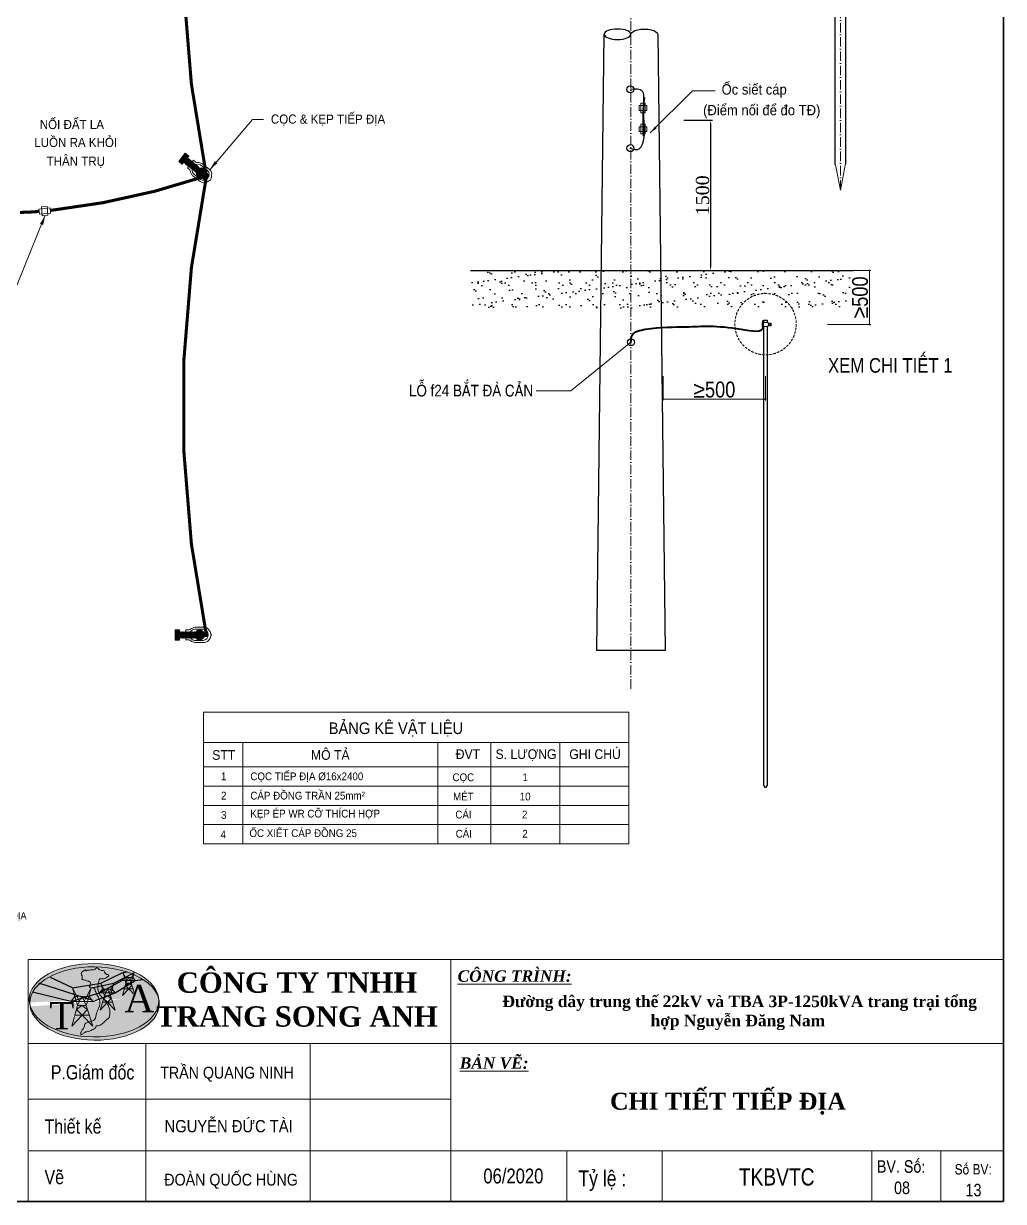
# Model space of a CAD drawing. Header units: millimetres. Extents: x 330554 to 656471, y 11007 to 130943.
# Drawn here: x 492492 to 499895, y 93113 to 102014 of the extents above; entities that cross this region are included whole.
import ezdxf
from ezdxf.enums import TextEntityAlignment as Align

# ---------------------------------------------------------------- set-up
doc = ezdxf.new("R2010")
doc.units = ezdxf.units.MM
doc.header["$LTSCALE"] = 6
for name, pattern in [('ACAD_ISO10W100', [18, 12, -3, 0, -3]), ('DASHED', [19.05, 12.7, -6.35]), ('HIDDEN2', [4.7625, 3.175, -1.5875])]:
    doc.linetypes.add(name, pattern=pattern)
for name, color, linetype, lineweight in [('BOTDIA', 10, 'Continuous', 20), ('Co ban', 3, 'Continuous', 13), ('DIM', 4, 'Continuous', 13), ('Duong day', 5, 'Continuous', 30), ('Duongcoban', 4, 'Continuous', 30), ('Hatch', 250, 'Continuous', 13), ('Khung', 7, 'Continuous', 20), ('Khung ten', 7, 'Continuous', 20), ('Net dam', 1, 'Continuous', 18), ('Netcoban', 4, 'Continuous', 25), ('Netkhuat2', 3, 'HIDDEN2', 15), ('Netlon', 5, 'Continuous', 40), ('netlonkhungten', 32, 'Continuous', 35), ('Nettim', 1, 'ACAD_ISO10W100', 5), ('Netvua', 3, 'Continuous', 20), ('Text', 7, 'Continuous', 13)]:
    doc.layers.add(name, color=color, linetype=linetype, lineweight=lineweight)
doc.layers.add('Nen', color=7, linetype='Continuous')
doc.styles.add('ktenBCKT_6o$0$VN', font='arial.ttf')
doc.styles.get("Standard").update_dxf_attribs({"font": 'VHELVCN.TTF', "height": 120})
doc.styles.add('Times New Roman', font='times.ttf')
doc.styles.add('VN', font='VHELVEN.TTF')
doc.styles.add('VNI-HELVE', font='VHELVEN.TTF', dxfattribs={"width": 0.9})
doc.styles.add('Vni-helvecondense', font='VHELVCN.TTF')
doc.styles.add('VNI-Time', font='VTIMESN.TTF', dxfattribs={"width": 0.9})
doc.dimstyles.new('D50', dxfattribs={"dimtxt": 60, "dimasz": 75, "dimexe": 30, "dimexo": 50, "dimgap": 25, "dimtad": 1, "dimdec": 0, "dimdsep": 46, "dimtxsty": 'VNI-HELVE', "dimcen": 0, "dimclrd": 256, "dimclre": 256, "dimclrt": 7, "dimadec": 0, "dimazin": 0, "dimtfac": 1, "dimtdec": 0, "dimtmove": 1, "dimatfit": 3, "dimfxl": 1, "dimtolj": 1, "dimtzin": 0, "dimlwd": -1, "dimlwe": -1, "dimarcsym": 0})
doc.dimstyles.new('ISO-20', dxfattribs={"dimtxt": 35, "dimasz": 10, "dimexe": 10, "dimexo": 20, "dimgap": 10, "dimtad": 1, "dimtoh": 1, "dimdec": 0, "dimrnd": 1, "dimtxsty": 'Standard', "dimblk": 'OBLIQUE', "dimcen": 2.5, "dimclrd": 7, "dimclre": 7, "dimclrt": 7, "dimadec": 0, "dimazin": 0, "dimtfac": 1, "dimtdec": 0, "dimtmove": 0, "dimatfit": 3, "dimfxl": 1, "dimlwd": 0, "dimlwe": 0, "dimarcsym": 0})
doc.dimstyles.new('ISO-5', dxfattribs={"dimtxt": 6, "dimasz": 15, "dimexe": 15, "dimexo": 15, "dimgap": 10, "dimtad": 1, "dimtoh": 1, "dimdec": 1, "dimlfac": 0.166667, "dimtxsty": 'Standard', "dimcen": 25, "dimclrd": 7, "dimclre": 7, "dimadec": 0, "dimazin": 0, "dimtfac": 1, "dimtdec": 1, "dimtmove": 0, "dimatfit": 3, "dimfxl": 1, "dimlwd": 0, "dimlwe": 0, "dimarcsym": 0})

# ---------------------------------------------------------------- blocks, each defined once
blk = doc.blocks.new('_Oblique')
at = {"color": 0, "lineweight": -2}
blk.add_line((-0.5, -0.5), (0.5, 0.5), dxfattribs=at)
blk = doc.blocks.new('*D283')
at = {"layer": 'Defpoints', "color": 0, "transparency": 16777216}
for p in [(498575.2, 100148.1), (498545.4, 99740.5), (498883.7, 99740.5)]:
    blk.add_point(p, dxfattribs=at)
at = {"layer": 'Netvua', "color": 7, "lineweight": 0, "transparency": 16777216}
for p, q in [((498595.2, 100148.1), (498893.7, 100148.1)), ((498883.7, 100148.1), (498883.7, 99740.5)), ((498565.4, 99740.5), (498893.7, 99740.5))]:
    blk.add_line(p, q, dxfattribs=at)
at = {"layer": 'Netvua', "color": 7, "lineweight": 0, "transparency": 16777216, "xscale": 10, "yscale": 10, "zscale": 10}
for p, rotation in [((498883.7, 100148.1), 90), ((498883.7, 99740.5), 270)]:
    blk.add_blockref('_Oblique', p, dxfattribs=dict(at, rotation=rotation))
at = {"layer": 'Netvua', "color": 7, "transparency": 16777216, "insert": (498812.4, 99944.3), "char_height": 120, "attachment_point": 5, "rotation": 90}
blk.add_mtext('{\\fSymbol|b0|i0|c2|p16;³}500', dxfattribs=at)
blk = doc.blocks.new('*D284')
at = {"layer": 'Defpoints', "color": 0, "transparency": 16777216}
for p in [(497324.4, 99370.2), (498097.5, 99370.2), (498097.5, 99175.9)]:
    blk.add_point(p, dxfattribs=at)
at = {"layer": 'Netvua', "color": 7, "lineweight": 0, "transparency": 16777216}
for p, q in [((497324.4, 99350.2), (497324.4, 99165.9)), ((498097.5, 99350.2), (498097.5, 99165.9)), ((497324.4, 99175.9), (498097.5, 99175.9))]:
    blk.add_line(p, q, dxfattribs=at)
at = {"layer": 'Netvua', "color": 7, "lineweight": 0, "transparency": 16777216, "xscale": 10, "yscale": 10, "zscale": 10, "rotation": 180}
blk.add_blockref('_Oblique', (497324.4, 99175.9), dxfattribs=at)
at = {"layer": 'Netvua', "color": 7, "lineweight": 0, "transparency": 16777216, "xscale": 10, "yscale": 10, "zscale": 10}
blk.add_blockref('_Oblique', (498097.5, 99175.9), dxfattribs=at)
at = {"layer": 'Netvua', "color": 7, "transparency": 16777216, "insert": (497711, 99247.2), "char_height": 120, "attachment_point": 5}
blk.add_mtext('{\\fSymbol|b0|i0|c2|p16;³}500', dxfattribs=at)
blk = doc.blocks.new('COTLOGO')
at = {"layer": 'Khung'}
for p, q in [((31212.1, 146981.8), (31220.3, 146966)), ((31216.6, 146966), (31212.1, 146981.8)), ((31238.4, 146966.1), (31246.5, 146981.8)), ((31246.5, 146981.8), (31242.1, 146966.5)), ((31246.5, 146981.8), (31242.1, 146966.5)), ((31209, 146956.8), (31216.6, 146966)), ((31219.3, 146956.8), (31209, 146956.8)), ((31220.3, 146966), (31216.6, 146966)), ((31219.3, 146956.8), (31216.6, 146966)), ((31225, 146956.8), (31219.3, 146956.8)), ((31221.5, 146949), (31219.3, 146956.8)), ((31220.3, 146966), (31238.6, 146966.4)), ((31220.3, 146966), (31225, 146956.8)), ((31229.3, 146966.2), (31221.5, 146949)), ((31225, 146956.8), (31233.6, 146956.8)), ((31237.1, 146949), (31229.3, 146966.2)), ((31233.6, 146956.8), (31238.4, 146966.1)), ((31233.6, 146956.8), (31239.3, 146956.8)), ((31239.3, 146956.8), (31237.1, 146949)), ((31238.6, 146966.4), (31242.1, 146966.5)), ((31242.1, 146966.5), (31239.3, 146956.8)), ((31249.6, 146956.8), (31239.3, 146956.8)), ((31242.1, 146966.5), (31249.6, 146956.8)), ((31221.5, 146949), (31210.6, 146911.5)), ((31229.3, 146949), (31219.3, 146941.7)), ((31219.3, 146941.7), (31229.7, 146931.8)), ((31237.1, 146949), (31221.5, 146949)), ((31239.4, 146942.1), (31229.3, 146949)), ((31229.7, 146931.8), (31239.4, 146942.1)), ((31249.6, 146911.5), (31237.1, 146949)), ((31210.6, 146911.5), (31229.7, 146931.8)), ((31216.5, 146931.8), (31242.8, 146931.8)), ((31229.7, 146931.8), (31249.6, 146911.5))]:
    blk.add_line(p, q, dxfattribs=at)
blk.add_lwpolyline([(31237.1, 146949), (31229.3, 146966.2), (31221.5, 146949)], dxfattribs=at)
blk = doc.blocks.new('LOGOTRANGSONGANH')
at = {"layer": 'Duongcoban'}
h = blk.add_hatch(color=2, dxfattribs=at)
edge = h.paths.add_edge_path()
edge.add_ellipse((31307.7, 148603.9), major_axis=(-401.5, 4.4), ratio=0.565575, start_angle=-176.76663, end_angle=8.26912)
edge.add_line((30908.8, 148589.6), (30909.5, 148589.8))
edge.add_ellipse((31311, 148584), major_axis=(-401.5, 4.4), ratio=0.565575, start_angle=235.14402, end_angle=359.62254, ccw=False)
edge.add_line((31542.5, 148767.8), (31555.4, 148774.6))
edge.add_line((31555.4, 148774.6), (31556.7, 148777))
edge.add_line((31556.7, 148777), (31552.8, 148763.5))
edge.add_ellipse((31311, 148584), major_axis=(-401.5, 4.4), ratio=0.565575, start_angle=188.26912, end_angle=233.32082, ccw=False)
at = {"layer": 'Khung ten'}
h = blk.add_hatch(color=256, dxfattribs=at)
edge = h.paths.add_edge_path()
edge.add_ellipse((31311, 148584), major_axis=(-401.5, 4.4), ratio=0.565575, start_angle=188.26912, end_angle=359.62254, ccw=False)
edge.add_ellipse((31307.7, 148603.9), major_axis=(-401.5, 4.4), ratio=0.565575, start_angle=-176.76663, end_angle=8.26912)
edge.add_line((30908.8, 148589.6), (30909.5, 148589.8))
h = blk.add_hatch(color=256, dxfattribs=at)
edge = h.paths.add_edge_path()
edge.add_ellipse((31307.7, 148603.9), major_axis=(-401.5, 4.4), ratio=0.565575, start_angle=8.26912, end_angle=183.23337, ccw=False)
edge.add_ellipse((31311, 148584), major_axis=(-401.5, 4.4), ratio=0.565575, start_angle=3.23337, end_angle=188.26912)
h = blk.add_hatch(color=256, dxfattribs=at)
edge = h.paths.add_edge_path()
edge.add_ellipse((31307.7, 148603.9), major_axis=(-401.5, 4.4), ratio=0.565575, start_angle=8.26912, end_angle=183.23337, ccw=False)
edge.add_ellipse((31311, 148584), major_axis=(-401.5, 4.4), ratio=0.565575, start_angle=3.23337, end_angle=188.26912)
at = {"layer": 'Text'}
h = blk.add_hatch(color=256, dxfattribs=at)
h.set_gradient(color1=(0, 0, 255), one_color=1, tint=1)
edge = h.paths.add_edge_path()
edge.add_ellipse((31307.7, 148603.9), major_axis=(-401.5, 4.4), ratio=0.565575, start_angle=-176.76663, end_angle=8.26912)
edge.add_line((30908.8, 148589.6), (30909.5, 148589.8))
edge.add_ellipse((31311, 148584), major_axis=(-401.5, 4.4), ratio=0.565575, start_angle=235.14402, end_angle=359.62254, ccw=False)
edge.add_line((31542.5, 148767.8), (31555.4, 148774.6))
edge.add_line((31555.4, 148774.6), (31556.7, 148777))
edge.add_line((31556.7, 148777), (31552.8, 148763.5))
edge.add_ellipse((31311, 148584), major_axis=(-401.5, 4.4), ratio=0.565575, start_angle=188.26912, end_angle=233.32082, ccw=False)
edge = h.paths.add_edge_path()
edge.add_ellipse((31311, 148584), major_axis=(-401.5, 4.4), ratio=0.565575, start_angle=3.23337, end_angle=188.26912)
edge.add_ellipse((31307.7, 148603.9), major_axis=(-401.5, 4.4), ratio=0.565575, start_angle=8.26912, end_angle=183.23337, ccw=False)
h = blk.add_hatch(color=256, dxfattribs=at)
edge = h.paths.add_edge_path()
edge.add_spline(control_points=[(31279.9, 148791.4), (31283.4, 148791.8), (31295.3, 148793), (31313.1, 148790.9), (31323.4, 148810.8), (31337.4, 148796.4), (31350.8, 148787.1), (31371.9, 148791.4), (31374.9, 148771.1), (31385.9, 148763.4), (31413.3, 148762.3), (31371.5, 148729.4), (31343.7, 148741.8), (31332.6, 148703.2), (31327.1, 148670.8), (31343.4, 148638.6), (31359.3, 148619.3), (31378.1, 148601.9), (31395.9, 148574.6), (31407.7, 148541.4), (31408, 148495.7), (31374.7, 148474.5), (31353.3, 148453.3), (31335.3, 148442.5), (31318.6, 148447.2), (31320.8, 148426.5), (31298.6, 148424.6), (31285.2, 148413.6), (31273.9, 148411.1), (31264.6, 148408.4), (31254.7, 148408.1), (31243.9, 148400.6), (31237, 148393.9), (31223.3, 148386.5), (31227.5, 148398.4), (31225.2, 148405), (31230.4, 148409.7), (31231.6, 148422.1), (31250.3, 148432), (31246.5, 148457.6), (31270.8, 148467.7), (31291, 148473.3), (31320.7, 148486.8), (31319.7, 148524.4), (31341.9, 148559.4), (31348.7, 148603.4), (31326, 148635.2), (31316.7, 148659.3), (31308.4, 148685.3), (31269.6, 148678.7), (31287.9, 148696.8), (31287.8, 148710.2), (31280.9, 148721.7), (31266.5, 148721.2), (31255, 148730.6), (31227.7, 148731.3), (31240.1, 148753.8), (31222.9, 148768.5), (31235, 148781.8), (31243.7, 148784.8), (31248.4, 148791.4), (31256.5, 148792.8), (31258.4, 148783.2), (31263.4, 148790.3), (31270.6, 148791.3), (31276.6, 148791.4), (31279.9, 148791.4)], knot_values=[0, 0, 0, 0, 10.773567, 36.453253, 45.467944, 66.304528, 75.394476, 97.72162, 113.438285, 125.691122, 137.561709, 178.241766, 199.70113, 215.454863, 279.050772, 301.404412, 320.192795, 354.292474, 377.700084, 416.933464, 461.046809, 499.368775, 526.36929, 553.493597, 559.326846, 568.25424, 596.840814, 609.577735, 620.601304, 630.959304, 638.68193, 649.840298, 667.688051, 673.556752, 684.49326, 689.149317, 694.14707, 702.739777, 724.96225, 747.389868, 765.56329, 794.088827, 815.415753, 854.767285, 890.123291, 942.363889, 973.99518, 1003.178887, 1022.105113, 1049.27204, 1062.832724, 1076.02929, 1089.833819, 1096.09008, 1116.705884, 1137.436129, 1150.673139, 1174.702872, 1185.098835, 1197.262798, 1201.670622, 1209.468078, 1215.08546, 1219.532908, 1227.492771, 1237.449043, 1237.449043, 1237.449043, 1237.449043], degree=3, periodic=0)
at = {"color": 7}
blk.add_line((31487.9, 148776.7), (31513.4, 148779.4), dxfattribs=at)
at = {"layer": 'Duongcoban', "color": 2}
for p, q in [((31174.4, 148681.3), (31037.8, 148745.7)), ((31350.2, 148709.8), (31487, 148777)), ((31431.5, 148709.8), (31555.4, 148774.6)), ((31563, 148726.3), (31608.3, 148733.1)), ((31299.6, 148601.7), (30966.6, 148709.8)), ((31174.6, 148681.4), (31350.2, 148709.8)), ((31290.7, 148681.4), (31431.5, 148709.8)), ((31342.8, 148650.6), (31480.7, 148726.3)), ((31438.9, 148650.6), (31563, 148726.3)), ((31164.1, 148596.9), (30927.1, 148654.6)), ((31164.1, 148596.9), (31342.8, 148650.6)), ((31301.3, 148596.9), (31438.9, 148650.6))]:
    blk.add_line(p, q, dxfattribs=at)
at = {"layer": 'Text', "extrusion": (0, 0, -1)}
for centre in [(31307.7, 148603.9), (31311, 148584)]:
    blk.add_ellipse(centre, major_axis=(-401.5, 4.4), ratio=0.565575, dxfattribs=at)
at = {"layer": 'Text'}
blk.add_spline([(31279.9, 148791.4), (31290.6, 148792.2), (31315.7, 148797.8), (31321.7, 148804.6), (31340.1, 148794.9), (31347.9, 148790.2), (31369.8, 148785.5), (31377, 148771.6), (31386.9, 148764.4), (31398.5, 148761.6), (31366.2, 148736.9), (31344.7, 148736), (31338.1, 148721.7), (31334.8, 148658.2), (31344.7, 148638.2), (31356.3, 148623.4), (31379.5, 148598.4), (31392.4, 148578.8), (31405.1, 148541.8), (31400.7, 148497.9), (31372.9, 148471.5), (31352.4, 148454), (31326.7, 148445.2), (31320.9, 148445.5), (31318.8, 148436.8), (31295.3, 148420.6), (31284.3, 148414.1), (31273.7, 148410.9), (31263.6, 148408.7), (31256, 148407.5), (31246.3, 148402), (31232, 148391.3), (31226.5, 148389.2), (31226.4, 148400.1), (31226.2, 148404.8), (31228.9, 148408.9), (31231.9, 148417), (31245.7, 148434.4), (31251.4, 148456.1), (31266.8, 148465.7), (31293.7, 148475), (31312.1, 148485.9), (31323.5, 148523.5), (31337.3, 148556.1), (31341.5, 148608.2), (31326.9, 148636.2), (31315.6, 148663.2), (31305.1, 148678.9), (31278.7, 148685.3), (31285.7, 148696.9), (31286.5, 148710.1), (31278, 148720.9), (31271.7, 148721.7), (31252.3, 148728.7), (31233, 148736.2), (31235.1, 148749.2), (31228.4, 148772.3), (31234.8, 148780.4), (31245, 148787.1), (31248.1, 148790.2), (31255.9, 148790.2), (31259, 148785.5), (31262.5, 148788.4), (31270, 148791), (31279.9, 148791.4)], degree=3, dxfattribs=at)
at = {"layer": 'Duongcoban', "color": 2}
for p, xscale, yscale, zscale in [((-31811.2, -149302), 2.028000000002066, 2.028000000005704, 2.028000000000612), ((-74322.4, -348117), 3.380000000001019, 3.380000000004657, 3.380000000001019), ((-42497.7, -199049.1), 2.366000000001804, 2.36600000000908, 2.366000000000713)]:
    blk.add_blockref('COTLOGO', p, dxfattribs=dict(at, xscale=xscale, yscale=yscale, zscale=zscale))
at = {"layer": 'Text', "char_height": 169, "width": 2273.213, "attachment_point": 1}
for s, insert in [('{\\fTimes New Roman|b0|i0|c0|p18;A}', (31496.5, 148699.1)), ('{\\fTimes New Roman|b0|i0|c0|p18;T}', (31030.7, 148592.8))]:
    blk.add_mtext(s, dxfattribs=dict(at, insert=insert))

msp = doc.modelspace()

# ---------------------------------------------------------------- hatches: boundary and pattern name
h = msp.add_hatch()
h.set_pattern_fill('AR-SAND', color=256, scale=2.577236, style=0)
h.set_pattern_definition([(37.5, (406268.9, -23944.2), (-4.12366, 126.133365), [0, -99.501946, 0, -111.28507, 0, -106.375436]), (7.5, (406268.9, -23944.2), (115.85278, 184.74278), [0, -53.67868, 0, -89.682675, 0, -34.36745]), (327.5, (406188.39, -23944.2), (203.85744, 0.3704), [0, -32.7309, 0, -117.83125, 0, -153.835245]), (317.5, (406188.39, -23944.2), (196.78655, 57.45416), [0, -16.36545, 0, -77.24493, 0, -88.37344])])
h.paths.add_polyline_path([(498760.672, 100148.104), (497318.743, 100148.104), (497320.629, 99865.151), (498760.672, 99865.151)])
h.paths.add_polyline_path([(497318.743, 100148.104), (496842.568, 100148.104), (496840.682, 99865.151), (497320.629, 99865.151)])
h.paths.add_polyline_path([(496842.568, 100148.104), (495869.753, 100148.104), (495869.753, 99865.151), (496840.682, 99865.151)])
at = {"layer": 'Hatch'}
h = msp.add_hatch(dxfattribs=at)
h.set_pattern_fill('LINE', color=256, scale=0.926166, angle=6.3759978, style=0)
h.set_pattern_definition([(96.37599777, (943255.534, -456965.9903), (2.922386806, 0.326558617), [])])
h.paths.add_polyline_path([(493713.734, 101033.671), (493739.709, 101012.918), (493727.635, 100997.806), (493701.66, 101018.56)])
h = msp.add_hatch(dxfattribs=at)
h.set_pattern_fill('LINE', color=256, scale=0.926166, angle=6.3759978, style=0)
h.set_pattern_definition([(186.37599777, (1137128.831, -214313.659), (0.326558617, -2.922386806), [])])
h.paths.add_polyline_path([(493664.443, 100971.978), (493690.417, 100951.225), (493702.491, 100966.337), (493676.517, 100987.09)])
h = msp.add_hatch(dxfattribs=at)
h.set_pattern_fill('LINE', color=256, scale=0.926166, angle=-38.6240022, style=0)
h.set_pattern_definition([(141.37599777, (943255.534, -456965.9903), (1.835527716, 2.29735134), [])])
h.paths.add_polyline_path([(493701.66, 101018.56), (493727.635, 100997.806), (493702.491, 100966.337), (493676.517, 100987.09)])
h = msp.add_hatch(dxfattribs=at)
h.set_pattern_fill('LINE', color=256, scale=0.926166, angle=6.3759978, style=0)
h.set_pattern_definition([(96.37599777, (942929.5433, -456705.5318), (2.922386806, 0.326558617), [])])
h.paths.add_polyline_path([(493804.532, 100910.588, -1), (493862.418, 100864.338, -1)])
h = msp.add_hatch(dxfattribs=at)
h.set_pattern_fill('LINE', color=256, scale=0.926166, angle=45, style=0)
h.set_pattern_definition([(135, (1193152.1265, -57901.728), (2.079300986, 2.079300986), [])])
h.paths.add_polyline_path([(493636.269, 97433.448), (493669.516, 97433.448), (493669.516, 97414.105), (493636.269, 97414.105)])
h = msp.add_hatch(dxfattribs=at)
h.set_pattern_fill('LINE', color=256, scale=0.926166, style=0)
h.set_pattern_definition([(180, (1193152.1265, -57901.728), (0, 2.940575654), [])])
h.paths.add_polyline_path([(493636.269, 97414.105), (493669.516, 97414.105), (493669.516, 97373.825), (493636.269, 97373.825)])
h = msp.add_hatch(dxfattribs=at)
h.set_pattern_fill('LINE', color=256, scale=0.926166, angle=45, style=0)
h.set_pattern_definition([(135, (1192734.8634, -57901.728), (2.079300986, 2.079300986), [])])
h.paths.add_polyline_path([(493784.035, 97393.965, -1), (493858.128, 97393.965, -1)])
h = msp.add_hatch(dxfattribs=at)
h.set_pattern_fill('LINE', color=256, scale=0.926166, angle=45, style=0)
h.set_pattern_definition([(225, (1193152.1265, 252689.6582), (2.079300986, -2.079300986), [])])
h.paths.add_polyline_path([(493636.269, 97354.482), (493669.516, 97354.482), (493669.516, 97373.825), (493636.269, 97373.825)])

# ---------------------------------------------------------------- linework, layer by layer
at = {"elevation": -2.894}
msp.add_lwpolyline([(498085.783, 99755.643), (498085.783, 99756.741)], dxfattribs=at)
at = {"layer": 'BOTDIA', "linetype": 'Continuous', "ltscale": 2}
for q in [(498625.976, 100947.097, -2.894), (498702.359, 100955.873, -2.894)]:
    msp.add_line((498663.407, 100754.866, -2.894), q, dxfattribs=at)
at = {"layer": 'Co ban'}
for points, elevation in [([(497200.523, 101357.21), (497142.686, 101357.21), (497142.686, 101394.26), (497200.523, 101394.26)], -2.894), ([(497154.888, 101338.275), (497154.888, 101412.133), (497188.32, 101412.133), (497188.32, 101338.275)], -2.894), ([(497200.523, 101197.736), (497142.686, 101197.736), (497142.686, 101234.786), (497200.523, 101234.786)], -2.894), ([(497154.888, 101181.066), (497154.888, 101252.865), (497188.32, 101252.865), (497188.32, 101181.066)], -2.894), ([(492695.598, 100582.355), (492610.682, 100574.21), (492606.995, 100612.648), (492691.912, 100620.793)], -3.473), ([(492668.795, 100632.734), (492675.173, 100566.238), (492632.576, 100562.152), (492626.198, 100628.648)], -3.473)]:
    msp.add_lwpolyline(points, close=True, dxfattribs=dict(at, elevation=elevation))
at = {"layer": 'Duong day', "ltscale": 2, "const_width": 23.154}
for points in [[(493872.581, 100867.309, -0.10176664), (493871.966, 104332.758, -5.62785367)], [(493869.554, 100861.709, -0.05344298), (492693.755, 100601.574, -0.0459173)], [(493872.581, 100856.139, 0.1020404), (493872.581, 97393.965, 5.62785367)]]:
    msp.add_lwpolyline(points, format="xyb", dxfattribs=at)
at = {"layer": 'Duong day', "ltscale": 2, "const_width": 23.154, "elevation": -3.473}
msp.add_lwpolyline([(492608.777, 100594.069, -0.01562589), (492463.559, 100586.767, -0.00258843)], format="xyb", dxfattribs=at)
at = {"layer": 'Khung'}
for points in [[(499895.484, 93112.526), (499895.484, 94940.316), (492525.859, 94940.316), (492525.859, 93112.526)], [(493640.254, 94940.316), (499895.484, 94940.316)], [(495720.875, 94940.316), (495720.875, 93112.526)], [(492525.859, 94304.949), (499895.484, 94304.949)], [(493415.756, 93112.526), (493415.756, 94304.949)], [(494655.989, 93112.526), (494655.989, 94304.949)], [(492525.859, 93885.825), (495720.875, 93885.825)], [(492535.104, 93494.785), (499895.484, 93494.785)], [(496596.516, 93494.785), (496596.516, 93112.526)], [(497315.598, 93494.785), (497315.598, 93112.526)], [(498901.053, 93494.785), (498901.053, 93112.526)], [(499422.096, 93494.785), (499422.096, 93112.526)], [(492525.859, 93112.526), (499895.484, 93112.526)]]:
    msp.add_lwpolyline(points, dxfattribs=at)
at = {"layer": 'Nen', "color": 211}
for p, q in [((497480.778, 101283.704, -2.894), (497698.058, 101283.704, -2.894)), ((497683.058, 101253.704, -2.894), (497683.058, 100178.198, -2.894))]:
    msp.add_line(p, q, dxfattribs=at)
at = {"layer": 'Nen'}
for points in [[(497077.608, 101519.292, -2.894), (497166.458, 101505.182, -2.894), (497174.528, 101428.542, -2.894), (497172.508, 101162.332, -2.894)], [(497073.568, 101073.592, -2.894), (497144.238, 101067.542, -2.894), (497167.498, 101103.752, -2.894), (497178.568, 101301.482, -2.894), (497184.628, 101454.762, -2.894)]]:
    msp.add_spline(points, degree=3, dxfattribs=at)
at = {"layer": 'Nen', "color": 211}
for points in [[(497678.058, 101253.704, -2.894), (497688.058, 101253.704, -2.894), (497683.058, 101283.704, -2.894)], [(497678.058, 100178.198, -2.894), (497688.058, 100178.198, -2.894), (497683.058, 100148.198, -2.894)]]:
    msp.add_solid(points, dxfattribs=at)
at = {"layer": 'Net dam'}
for points in [[(493690.417, 100951.225), (493664.443, 100971.978), (493713.734, 101033.671), (493739.709, 101012.918)], [(493817.081, 100926.295), (493789.866, 100892.231), (493788.968, 100897.528), (493817.081, 100926.295)], [(493669.516, 97354.482), (493636.269, 97354.482), (493636.269, 97433.448), (493669.516, 97433.448)], [(493784.035, 97414.07), (493784.035, 97370.469), (493780.027, 97374.047), (493784.035, 97414.07)]]:
    msp.add_lwpolyline(points, close=True, dxfattribs=at)
for points in [[(493702.491, 100966.337), (493676.517, 100987.09)], [(493733.35, 100997.417), (493727.635, 100997.806), (493700.34, 100963.643)], [(493733.35, 100997.417), (493700.34, 100963.641)], [(493700.34, 100963.643), (493700.34, 100963.641), (493706.188, 100963.548), (493734.302, 100992.315), (493733.35, 100997.417)], [(493727.635, 100997.806), (493701.66, 101018.56)], [(493740.308, 100991.977), (493734.367, 100992.381), (493706.254, 100963.615), (493707.298, 100958.2), (493713.146, 100958.108), (493741.26, 100986.874), (493740.308, 100991.977)], [(493740.308, 100991.977), (493707.298, 100958.2)], [(493747.201, 100986.469), (493741.26, 100986.874), (493713.146, 100958.108), (493714.191, 100952.693), (493720.039, 100952.6), (493748.153, 100981.367), (493747.201, 100986.469)], [(493747.201, 100986.469), (493714.191, 100952.693)], [(493754.094, 100980.962), (493748.153, 100981.367), (493720.039, 100952.6), (493721.084, 100947.186), (493726.932, 100947.093), (493755.046, 100975.86), (493754.094, 100980.962)], [(493754.094, 100980.962), (493721.084, 100947.186)], [(493760.987, 100975.455), (493755.046, 100975.86), (493726.932, 100947.093), (493727.977, 100941.679), (493733.825, 100941.586), (493761.939, 100970.353), (493760.987, 100975.455)], [(493760.987, 100975.455), (493727.977, 100941.679)], [(493768.832, 100964.845), (493767.879, 100969.948), (493761.939, 100970.353), (493733.825, 100941.586), (493734.87, 100936.171), (493740.718, 100936.079)], [(493758.787, 100960.644), (493734.87, 100936.171)], [(493761.396, 100919.557), (493762.441, 100914.143), (493768.289, 100914.05), (493796.403, 100942.816), (493795.451, 100947.919), (493789.51, 100948.324)], [(493795.451, 100947.919), (493762.441, 100914.143)], [(493771.541, 100929.937), (493785.148, 100943.86)], [(493802.344, 100942.412), (493796.403, 100942.816), (493768.289, 100914.05), (493769.334, 100908.635), (493775.182, 100908.543), (493803.296, 100937.309), (493802.344, 100942.412)], [(493802.344, 100942.412), (493769.334, 100908.635)], [(493809.236, 100936.904), (493803.296, 100937.309), (493775.182, 100908.543), (493776.227, 100903.128), (493782.075, 100903.035), (493810.189, 100931.802), (493809.236, 100936.904)], [(493809.236, 100936.904), (493776.227, 100903.128)], [(493816.129, 100931.397), (493810.189, 100931.802), (493782.075, 100903.035), (493783.12, 100897.621), (493788.968, 100897.528), (493817.081, 100926.295), (493816.129, 100931.397)], [(493816.129, 100931.397), (493783.12, 100897.621)], [(493669.516, 97414.105), (493636.269, 97414.105)], [(493674.224, 97417.368), (493669.516, 97414.105), (493669.516, 97370.378)], [(493669.516, 97370.378), (493669.518, 97370.376), (493674.145, 97373.954), (493678.153, 97413.977), (493674.224, 97417.368)], [(493674.224, 97417.368), (493669.518, 97370.376)], [(493683.056, 97417.461), (493678.162, 97414.07), (493674.154, 97374.047), (493678.35, 97370.469), (493682.977, 97374.047), (493686.985, 97414.07), (493683.056, 97417.461)], [(493683.056, 97417.461), (493678.35, 97370.469)], [(493691.879, 97417.461), (493686.985, 97414.07), (493682.977, 97374.047), (493687.173, 97370.469), (493691.8, 97374.047), (493695.808, 97414.07), (493691.879, 97417.461)], [(493691.879, 97417.461), (493687.173, 97370.469)], [(493700.702, 97417.461), (493695.808, 97414.07), (493691.8, 97374.047), (493695.996, 97370.469), (493700.623, 97374.047), (493704.63, 97414.07), (493700.702, 97417.461)], [(493700.702, 97417.461), (493695.996, 97370.469)], [(493709.524, 97417.461), (493704.63, 97414.07), (493700.623, 97374.047), (493704.819, 97370.469), (493709.445, 97374.047), (493713.453, 97414.07), (493709.524, 97417.461)], [(493709.524, 97417.461), (493704.819, 97370.469)], [(493722.276, 97414.07), (493718.347, 97417.461), (493713.453, 97414.07), (493709.445, 97374.047), (493713.641, 97370.469), (493718.268, 97374.047)], [(493717.051, 97404.517), (493713.641, 97370.469)], [(493744.736, 97374.047), (493748.932, 97370.469), (493753.559, 97374.047), (493757.567, 97414.07), (493753.638, 97417.461), (493748.744, 97414.07)], [(493746.183, 97388.488), (493748.122, 97407.859)], [(493753.638, 97417.461), (493748.932, 97370.469)], [(493762.461, 97417.461), (493757.567, 97414.07), (493753.559, 97374.047), (493757.755, 97370.469), (493762.382, 97374.047), (493766.39, 97414.07), (493762.461, 97417.461)], [(493762.461, 97417.461), (493757.755, 97370.469)], [(493771.284, 97417.461), (493766.39, 97414.07), (493762.382, 97374.047), (493766.578, 97370.469), (493771.205, 97374.047), (493775.212, 97414.07), (493771.284, 97417.461)], [(493771.284, 97417.461), (493766.578, 97370.469)], [(493780.106, 97417.461), (493775.212, 97414.07), (493771.205, 97374.047), (493775.401, 97370.469), (493780.027, 97374.047), (493784.035, 97414.07), (493780.106, 97417.461)], [(493780.106, 97417.461), (493775.401, 97370.469)], [(493669.516, 97373.825), (493636.269, 97373.825)]]:
    msp.add_lwpolyline(points, dxfattribs=at)
for points in [[(493728.983, 100923.342), (493747.793, 100908.314, -0.07689323), (493753.818, 100893.523, 0.06708628), (493758.738, 100880.4, 0.10925848), (493771.276, 100863.856), (493825.474, 100820.552, 0.26891155), (493873.058, 100815.178, 0.03518146), (493903.536, 100831.486, 0.03518146), (493912.714, 100864.812, 0.26891155), (493896.969, 100910.036), (493842.771, 100953.34, 0.10925848), (493823.867, 100961.916, 0.06708628), (493809.982, 100963.818, -0.07689323), (493794.226, 100966.43), (493775.417, 100981.458)], [(493776.328, 100878.382), (493828.435, 100836.75, 0.89432669), (493881.825, 100903.573), (493829.718, 100945.206, 0.84804746)], [(493717.051, 97356.771), (493741.127, 97356.771, -0.07689323), (493755.067, 97348.977, 0.06708628), (493767.101, 97341.795, 0.10925848), (493787.224, 97336.696), (493856.597, 97336.696, 0.26891155), (493897.127, 97362.2, 0.03518146), (493910.759, 97393.965, 0.03518146), (493897.127, 97425.73, 0.26891155), (493856.597, 97451.234), (493787.224, 97451.234, 0.10925848), (493767.101, 97446.135, 0.06708628), (493755.067, 97438.953, -0.07689323), (493741.127, 97431.159), (493717.051, 97431.159)], [(493782.103, 97351.199), (493848.8, 97351.199, 0.89432669), (493848.8, 97436.731), (493782.103, 97436.731, 0.84804746)]]:
    msp.add_lwpolyline(points, format="xyb", close=True, dxfattribs=at)
at = {"layer": 'Net dam', "linetype": 'DASHED', "ltscale": 0.08}
for points in [[(493775.724, 100959.338), (493774.772, 100964.44), (493768.832, 100964.845), (493740.718, 100936.079), (493741.763, 100930.664), (493747.611, 100930.571)], [(493782.617, 100953.831), (493781.665, 100958.933), (493775.724, 100959.338), (493747.611, 100930.571), (493748.655, 100925.157), (493754.504, 100925.064)], [(493785.148, 100943.86), (493789.51, 100948.324), (493788.558, 100953.426), (493782.617, 100953.831), (493754.504, 100925.064), (493755.548, 100919.65), (493761.396, 100919.557), (493771.504, 100929.9)], [(493767.879, 100969.948), (493758.787, 100960.644)], [(493718.347, 97417.461), (493717.051, 97404.517)], [(493731.099, 97414.07), (493727.17, 97417.461), (493722.276, 97414.07), (493718.268, 97374.047), (493722.464, 97370.469), (493727.091, 97374.047)], [(493739.921, 97414.07), (493735.993, 97417.461), (493731.099, 97414.07), (493727.091, 97374.047), (493731.287, 97370.469), (493735.914, 97374.047)], [(493748.122, 97407.859), (493748.744, 97414.07), (493744.815, 97417.461), (493739.921, 97414.07), (493735.914, 97374.047), (493740.11, 97370.469), (493744.736, 97374.047), (493746.177, 97388.436)]]:
    msp.add_lwpolyline(points, dxfattribs=at)
at = {"layer": 'Net dam', "linetype": 'DASHED', "ltscale": 0.05}
for points in [[(493774.772, 100964.44), (493741.763, 100930.664)], [(493781.665, 100958.933), (493748.655, 100925.157)], [(493788.558, 100953.426), (493755.548, 100919.65)], [(493727.17, 97417.461), (493722.464, 97370.469)], [(493735.993, 97417.461), (493731.287, 97370.469)], [(493744.815, 97417.461), (493740.11, 97370.469)]]:
    msp.add_lwpolyline(points, dxfattribs=at)
at = {"layer": 'Net dam'}
for centre, radius in [((493833.475, 100887.463), 37.047), ((493856.081, 100852.627), 4.817), ((493865.053, 100856.139), 4.817), ((493870.997, 100863.578), 4.817), ((493872.442, 100873.104), 4.817), ((493872.581, 100850.124), 4.817), ((493878.525, 100857.564), 4.817), ((493879.969, 100867.09), 4.817), ((493881.414, 100876.616), 4.817), ((493887.497, 100861.076), 4.817), ((493888.942, 100870.602), 4.817), ((493854.637, 100843.101), 4.817), ((493862.164, 100837.087), 4.817), ((493863.609, 100846.613), 4.817), ((493871.136, 100840.599), 4.817), ((493821.082, 97393.965), 37.047), ((493862.946, 97393.965), 4.817), ((493867.763, 97402.309), 4.817), ((493867.763, 97385.621), 4.817), ((493872.581, 97393.965), 4.817), ((493877.398, 97402.309), 4.817), ((493877.398, 97385.621), 4.817), ((493882.215, 97393.965), 4.817)]:
    msp.add_circle(centre, radius, dxfattribs=at)
at = {"layer": 'Netcoban'}
msp.add_line((495869.753, 100148.104, -2.894), (498760.672, 100148.104, -2.894), dxfattribs=at)
at = {"layer": 'Netcoban', "elevation": -2.894}
for points in [[(498623.5, 100945.405), (498623.5, 102517.348)], [(498702.673, 102516.516), (498702.673, 100950.506)], [(497283.254, 101932.874), (497338.379, 97276.327), (496822.932, 97276.327)], [(496822.932, 97276.327), (496878.061, 101932.874)], [(498085.714, 99755.625), (498085.714, 99772.616), (498109.278, 99772.616), (498109.278, 99755.872)], [(498097.496, 96237.884), (498085.714, 96258.29), (498085.714, 99725.132)], [(498109.278, 99724.884), (498109.278, 96258.29), (498097.496, 96237.884)]]:
    msp.add_lwpolyline(points, dxfattribs=at)
at = {"layer": 'Netcoban'}
for centre in [(497075.779, 101517.012, 0.698), (497076.829, 101072.362, 0.698), (497080.656, 99605.479, -2.894)]:
    msp.add_circle(centre, 26.509, dxfattribs=at)
at = {"layer": 'Netcoban', "extrusion": (0, 0, -1)}
msp.add_ellipse((496979.36, 101933.271, -2.894), major_axis=(101.295, 0), ratio=0.39100887, dxfattribs=at)
msp.add_ellipse((497181.946, 101932.874, -2.894), major_axis=(101.295, 0), ratio=0.39100887, start_param=3.14159265, end_param=6.28318531, dxfattribs=at)
at = {"layer": 'Netkhuat2'}
msp.add_circle((498097.932, 99742.353, -2.894), 231.893, dxfattribs=at)
at = {"layer": 'Netlon'}
msp.add_spline([(497080.656, 99605.479, -2.894), (497091.142, 99658.671, -2.894), (497191.002, 99703.579, -2.894), (497497.62, 99722.717, -2.894), (497914.2, 99704.731, -2.894), (498081.603, 99725.659, -2.894), (498080.377, 99736.91, -2.894), (498080.377, 99769.165, -2.894)], degree=3, dxfattribs=at)
at = {"layer": 'netlonkhungten'}
msp.add_lwpolyline([(481344.206, 106550.891), (499895.484, 106550.891), (499895.484, 93112.526), (481344.206, 93112.526)], close=True, dxfattribs=at)
at = {"layer": 'Nettim'}
for p, q in [((497080.656, 105706.363, -2.894), (497080.656, 96982.51, -2.894)), ((498663.087, 102776.26, -2.894), (498663.407, 100754.892, -2.894))]:
    msp.add_line(p, q, dxfattribs=at)
at = {"layer": 'Netvua'}
for p, q in [((498107.083, 99756.109, -2.894), (498089.459, 99756.109, -2.894)), ((498107.083, 99724.884, -2.894), (498089.459, 99724.884, -2.894)), ((498113.304, 99754.3, -2.894), (498111.334, 99755.191, -2.894)), ((498113.304, 99726.693, -2.894), (498111.334, 99725.801, -2.894)), ((498120.26, 99753.382, -2.894), (498117.555, 99753.382, -2.894)), ((498120.26, 99727.61, -2.894), (498117.555, 99727.61, -2.894)), ((498120.26, 99753.382, -2.894), (498120.26, 99727.61, -2.894)), ((498120.26, 99746.387, -2.894), (498131.368, 99746.387, -2.894)), ((498131.368, 99734.606, -2.894), (498120.26, 99734.606, -2.894)), ((498131.368, 99750.7, -2.894), (498131.368, 99730.293, -2.894)), ((498140.005, 99750.7, -2.894), (498131.368, 99750.7, -2.894)), ((498140.005, 99745.598, -2.894), (498131.368, 99745.598, -2.894)), ((498140.005, 99735.395, -2.894), (498131.368, 99735.395, -2.894)), ((498140.005, 99730.293, -2.894), (498131.368, 99730.293, -2.894)), ((498140.794, 99748.149, -2.894), (498140.794, 99732.844, -2.894))]:
    msp.add_line(p, q, dxfattribs=at)
for centre, radius, start, end in [((498161.259, 99741.034, -2.894), 89.376, 170.3018422, 180.404331), ((498161.259, 99739.959, -2.894), 89.376, 179.595669, 189.6981578), ((498072.532, 99745.8, -2.894), 10.309, 67.055014, 86.5017534), ((498072.532, 99735.193, -2.894), 10.309, 273.4982466, 292.944986), ((498080.57, 99764.786, -2.894), 10.309, 247.055014, 290.7973623), ((498080.57, 99716.206, -2.894), 10.309, 69.2026377, 112.944986), ((498089.459, 99741.382, -2.894), 14.727, 90, 110.7973623), ((498089.459, 99739.611, -2.894), 14.727, 249.2026377, 270), ((498107.083, 99745.8, -2.894), 10.309, 65.6464183, 90), ((498107.083, 99735.193, -2.894), 10.309, 270, 294.3535817), ((498117.555, 99763.691, -2.894), 10.309, 245.6464183, 270), ((498117.555, 99717.301, -2.894), 10.309, 90, 114.3535817), ((498136.276, 99748.149, -2.894), 4.518, 325.6261904, 34.3738096), ((498123.905, 99740.496, -2.894), 16.888, 342.417631, 17.582369), ((498136.276, 99732.844, -2.894), 4.518, 325.6261904, 34.3738096)]:
    msp.add_arc(centre, radius, start, end, dxfattribs=at)
at = {"layer": 'Text', "elevation": -2.894}
for points in [[(497065.4, 95814.103), (497065.4, 96809.233), (493852.093, 96809.233), (493852.093, 95814.103)], [(493852.093, 96580.9), (497065.4, 96580.9)], [(494147.88, 96580.9), (494147.88, 95814.103)], [(495621.388, 96580.9), (495621.388, 95814.103)], [(496023.386, 96580.9), (496023.386, 95814.103)], [(496544.393, 96580.9), (496544.393, 95814.103)], [(493852.093, 96397.448), (497065.4, 96397.448)], [(493852.093, 96251.612), (497065.4, 96251.612)], [(493852.093, 96105.776), (497065.4, 96105.776)], [(493852.093, 95959.939), (497065.4, 95959.939)], [(493852.093, 95814.103), (497065.4, 95814.103)]]:
    msp.add_lwpolyline(points, dxfattribs=at)

# ---------------------------------------------------------------- block references
at = {"color": 0, "xscale": 1.219170899930759, "yscale": 1.219170902039332, "zscale": 1.219170901336499}
msp.add_blockref('LOGOTRANGSONGANH', (454854.265, -86540.805), dxfattribs=at)

# ---------------------------------------------------------------- texts
at = {"insert": (496341.654, 99239.035, -2.894), "char_height": 88.36239, "attachment_point": 6}
msp.add_mtext('{\\fVNI-Helve-Condense|b0|i0|c0|p2;LOÃ f24 BAÉT ÑAØ CAÛN}', dxfattribs=at)
at = {"layer": 'Khung ten', "color": 4, "attachment_point": 5, "style": 'VN'}
for s, insert, char_height, width in [(' {\\fTimes New Roman|b1|i0|c0|p18;\\H1.227x;Đường dây trung thế 22kV và TBA 3P-1250kVA trang trại tổng hợp Nguyễn Đăng Nam}', (497888.516, 94537.635), 70.956786, 3606.73585), ('{\\fTimes New Roman|b1|i0|c0|p18;CHI TIẾT TIẾP ĐỊA}', (497813.705, 93850.775), 128.25, 3529.33883)]:
    msp.add_mtext(s, dxfattribs=dict(at, insert=insert, char_height=char_height, width=width))
at = {"layer": 'Nen', "color": 140, "insert": (497622.193, 100715.951, -2.894), "char_height": 100, "attachment_point": 5, "rotation": 90, "style": 'Times New Roman'}
msp.add_mtext('\\A1;1500', dxfattribs=at)
at = {"layer": 'Netvua', "insert": (499040.688, 99429.698, -2.894), "char_height": 110.45299, "attachment_point": 5}
msp.add_mtext('{\\fVNI-Helve-Condense|b0|i0|c0|p2;XEM CHI TIEÁT 1}', dxfattribs=at)
at = {"layer": 'Text', "style": 'VNI-HELVE', "width": 0.9}
for s, p in [('OÁc sieát caùp', (498012.076, 101516.312, 0.238)), ('(Ñieåm noái ñeå ño TÑ)', (498069.096, 101360.002, 0.238))]:
    msp.add_text(s, height=78.3081, dxfattribs=at).set_placement(p, align=Align.MIDDLE_CENTER)
for s, height, p in [('NOÁI ÑAÁT LA', 69.46242, (492613.884, 101216.574, -2.894)), ('COÏC & KEÏP TIEÁP ÑÒA', 69.46242, (494360.367, 101257.303)), ('LUOÀN RA KHOÛI', 69.46242, (492572.364, 101080.945, -2.894)), ('THAÂN TRUÏ', 69.4624, (492665.374, 100939.086, -2.894)), ('COÏC TIEÁP ÑÒA Þ16x2400', 58.73107, (494205.014, 96295.831, -2.894)), ('CAÙP ÑOÀNG TRAÀN 25mm²', 58.73107, (494205.014, 96149.995, -2.894)), ('KEÏP EÙP WR CÔÕ THÍCH HÔÏP', 58.73107, (494205.014, 96014.05, -2.894)), ('OÁC XIEÁT CAÙP ÑOÀNG 25', 58.73107, (494198.134, 95866.27, -2.894))]:
    msp.add_text(s, height=height, dxfattribs=at).set_placement(p)
at = {"layer": 'Text'}
for s, height, style, width, p in [('BAÛNG KEÂ VAÄT LIEÄU', 88.09661, 'VNI-HELVE', 0.9, (495305.174, 96644.637, -2.894)), ('STT', 73.4138, 'VNI-HELVE', 0.9, (494004.112, 96449.901, -2.894)), ('MOÂ TAÛ', 73.4138, 'VNI-HELVE', 0.9, (494809.153, 96449.901, -2.894)), ('ÑVT', 73.4138, 'VNI-HELVE', 0.9, (495849.006, 96456.055, -2.894)), ('S. LÖÔÏNG', 73.4138, 'VNI-HELVE', 0.9, (496288.111, 96456.055, -2.894)), ('GHI CHUÙ', 73.4138, 'VNI-HELVE', 0.9, (496809.86, 96456.055, -2.894)), ('1', 58.731, 'VNI-HELVE', 0.9, (494004.112, 96295.831, -2.894)), ('COÏC', 58.7311, 'VNI-HELVE', 0.9, (495814.604, 96288.68, -2.894)), ('1', 58.731, 'VNI-HELVE', 0.9, (496281.663, 96288.68, -2.894)), ('2', 58.731, 'VNI-HELVE', 0.9, (494004.112, 96149.995, -2.894)), ('MEÙT', 58.7311, 'VNI-HELVE', 0.9, (495814.604, 96142.844, -2.894)), ('10', 58.7311, 'VNI-HELVE', 0.9, (496281.663, 96142.844, -2.894)), ('3', 58.731, 'VNI-HELVE', 0.9, (494004.112, 96004.158, -2.894)), ('CAÙI', 58.7311, 'VNI-HELVE', 0.9, (495815.692, 96006.899, -2.894)), ('2', 58.731, 'VNI-HELVE', 0.9, (496277.971, 96006.899, -2.894)), ('4', 58.731, 'VNI-HELVE', 0.9, (494000.672, 95856.388, -2.894)), ('CAÙI', 58.7311, 'VNI-HELVE', 0.9, (495818.112, 95862.109, -2.894)), ('2', 58.731, 'VNI-HELVE', 0.9, (496280.391, 95862.109, -2.894)), ('CHI TIEÁT KEÏP TIEÁP ÑÒA', 52.62304, 'VNI-HELVE', 0.95, (492133.926, 95245.328, -2.894)), ('TRAÀN QUANG NINH', 89.307, 'VNI-Time', 0.9, (494028.8, 94041.147)), ('NGUYEÃN ÑÖÙC TAØI', 92.64545, 'VNI-Time', 0.9, (494041.24, 93635.005)), ('ÑOAØN QUOÁC HUØNG', 89.307, 'VNI-Time', 0.9, (494059.507, 93232.359))]:
    msp.add_text(s, height=height, dxfattribs=dict(at, style=style, width=width)).set_placement(p, align=Align.CENTER)
at = {"layer": 'Text', "style": 'Vni-helvecondense'}
for s, height, p in [('BV. Soá: ', 94.4965, (498938.717, 93329.607)), (' Soá BV: ', 78.7471, (499501.761, 93316.29))]:
    msp.add_text(s, height=height, dxfattribs=at).set_placement(p)
for s, p in [('08', (499129.196, 93168.345)), ('13', (499669.367, 93151.482))]:
    msp.add_text(s, height=94.4965, dxfattribs=at).set_placement(p, align=Align.CENTER)
at = {"layer": 'Text'}
for s, insert, char_height, width, attachment_point, style in [('{\\fTimes New Roman|b1|i0|c0|p18;CÔNG TY TNHH\\PTRANG SONG ANH}', (494557.503, 94843.22), 153.62398, 2696.10088, 2, 'VN'), ('{\\fTimes New Roman|b1|i1|c0|p18;\\LCÔNG TRÌNH: }', (496201.947, 94815.066), 86.62586, 3781.24616, 5, 'ktenBCKT_6o$0$VN'), ('{\\fTimes New Roman|b1|i1|c0|p18;\\LBẢN VẼ: }', (496047.207, 94157.498), 86.62586, 3781.24616, 5, 'ktenBCKT_6o$0$VN'), ('{\\fArial|b0|i0|c0|p34;\\W0.8;P.\\fArial|b0|i0|c238|p34;G\\fArial|b0|i0|c0|p34;iám\\fArial|b0|i0|c238|p34; đ\\fArial|b0|i0|c0|p34;ốc}', (492696.957, 94087.471), 108.282327, 1208.22578, 4, 'VN'), ('{\\fArial|b0|i0|c238|p34;\\W0.8;Thi\\fArial|b0|i0|c0|p34;ết kế }', (492649.773, 93678.625), 108.28233, 1208.22578, 4, 'VN'), ('{\\fArial|b0|i0|c0|p34;\\W0.8;Vẽ}', (492649.773, 93296.366), 108.28233, 1208.22578, 4, 'VN'), ('{\\W0.8; 06\\fArial|b0|i0|c238|p34;/20\\fArial|b0|i0|c0|p34;20}', (495930.739, 93304.189), 112.33011, 720.70677, 4, 'VN'), ('{\\fArial|b0|i0|c238|p34;\\W0.8;T\\fArial|b0|i0|c0|p34;ỷ lệ : }', (496683.46, 93268.924), 119.11056, 1329.04836, 4, 'VN'), ('{\\W0.8;TKBVTC}', (497895.451, 93296.79), 129.93879, 1208.22578, 4, 'VN')]:
    msp.add_mtext(s, dxfattribs=dict(at, insert=insert, char_height=char_height, width=width, attachment_point=attachment_point, style=style))

# ---------------------------------------------------------------- dimensions: what is measured, and where the dimension line sits
at = {"layer": 'Netvua'}
dim = msp.add_linear_dim(base=(498883.729, 99740.496, -2.894), p1=(498575.15, 100148.104, -2.894), p2=(498545.397, 99740.496, -2.894), angle=90, text='{\\fSymbol|b0|i0|c2|p16;³}500', dimstyle='ISO-20', dxfattribs=at)
dim.commit()
dim.dimension.update_dxf_attribs({"geometry": '*D283', "text_midpoint": (498812.449, 99944.3, -2.894)})
dim = msp.add_linear_dim(base=(498097.496, 99175.888, -2.894), p1=(497324.42, 99370.151, -2.894), p2=(498097.496, 99370.151, -2.894), text='{\\fSymbol|b0|i0|c2|p16;³}500', dimstyle='ISO-20', dxfattribs=at)
dim.commit()
dim.dimension.update_dxf_attribs({"geometry": '*D284', "text_midpoint": (497710.958, 99247.168, -2.894)})

# ---------------------------------------------------------------- leaders
msp.add_leader([(497080.656, 99605.479, -2.894), (496626.513, 99239.035, -2.894), (496363.745, 99239.035, -2.894)], dimstyle='ISO-5', override={"dimtad": 0})
at = {"layer": 'DIM'}
msp.add_leader([(497227.06, 101187.876, 3.37), (497545.145, 101506.363, 3.37), (497717.994, 101506.363, 3.37)], dimstyle='D50', override={"dimasz": 60}, dxfattribs=at)
for points in [[(493897.925, 100909.399), (494221.039, 101289.38), (494304.983, 101289.38)], [(492655.823, 100565.574), (492384.215, 99898.527), (492192.56, 99898.527)]]:
    msp.add_leader(points, dimstyle='D50', dxfattribs=at)

doc.saveas('drawing.dxf')
